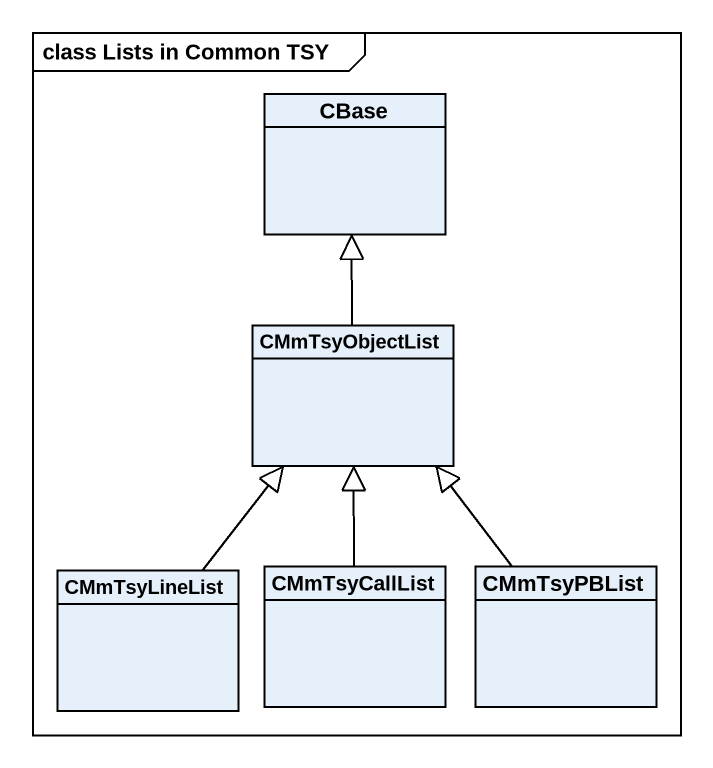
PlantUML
@startuml
mainframe class Lists in Common TSY
hide circle
hide empty members
class CBase
class CMmTsyObjectList
class CMmTsyLineList
class CMmTsyCallList
class CMmTsyPBList
CMmTsyObjectList -up-|> CBase
CMmTsyLineList -up-|> CMmTsyObjectList
CMmTsyCallList -up-|> CMmTsyObjectList
CMmTsyPBList -up-|> CMmTsyObjectList
@enduml
